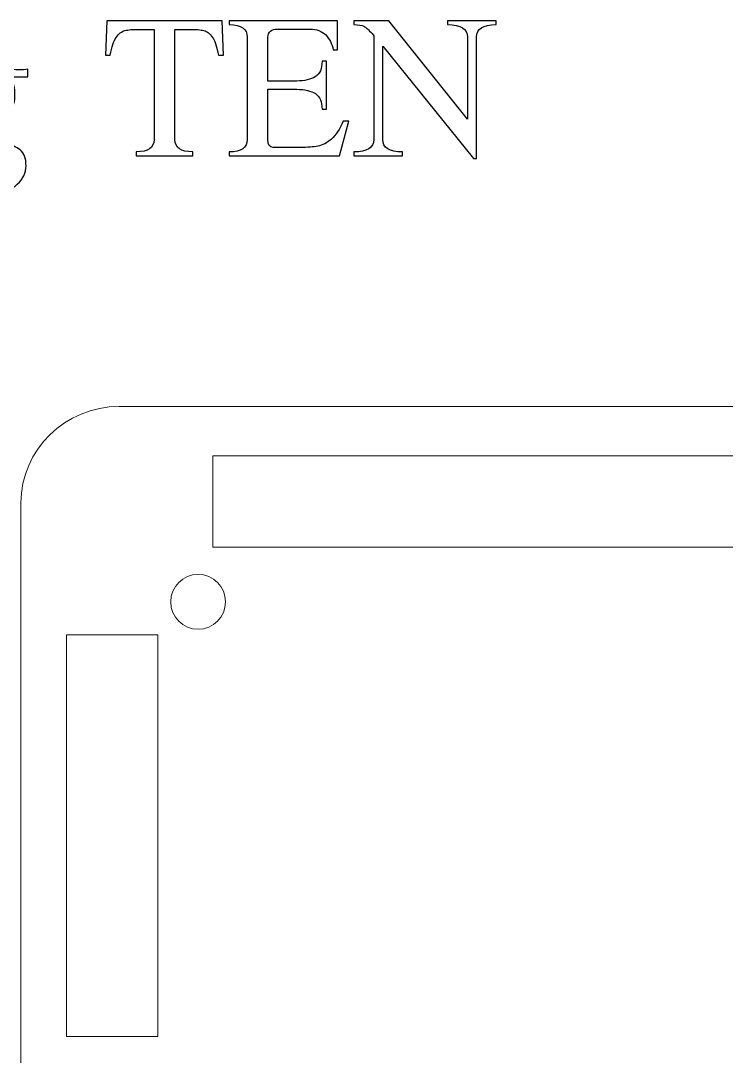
# Model space of a CAD drawing. Header units: inches. Extents: x -14.3 to 12.3, y -4.6 to 6.3.
# Drawn here: x -12.668 to -11.147, y 4.084 to 6.316 of the extents above; entities that cross this region are included whole.
import ezdxf

# ---------------------------------------------------------------- set-up
doc = ezdxf.new("R2010")
doc.units = ezdxf.units.IN
doc.header["$MEASUREMENT"] = 0
doc.layers.add('Layer 1', color=7, linetype='Continuous')

msp = doc.modelspace()

# ---------------------------------------------------------------- linework, layer by layer
at = {"layer": 'Layer 1', "lineweight": 5}
for points in [[(-12.2544, 5.1815), (-9.8134, 5.1815), (-9.8134, 5.3783), (-12.2544, 5.3783), (-12.2544, 5.1815)], [(-12.5693, 4.1264), (-12.3725, 4.1264), (-12.3725, 4.9925), (-12.5693, 4.9925), (-12.5693, 4.1264)]]:
    msp.add_lwpolyline(points, close=True, dxfattribs=at)
msp.add_ellipse((-12.2859, 5.0634), major_axis=(0, 0.0591), ratio=1, start_param=0, end_param=6.28318, dxfattribs=at)
at = {"layer": 'Layer 1'}
for points, knots in [([(-12.2973, 6.0248), (-12.2973, 6.0248), (-12.4192, 6.0248), (-12.4192, 6.0248), (-12.4192, 6.0248), (-12.4192, 6.0248), (-12.4192, 6.0335), (-12.4192, 6.0335), (-12.4192, 6.0335), (-12.3936, 6.0335), (-12.3807, 6.0423), (-12.3807, 6.0601), (-12.3807, 6.0601), (-12.3807, 6.0601), (-12.3807, 6.2975), (-12.3807, 6.2975), (-12.3807, 6.2975), (-12.3807, 6.2975), (-12.4126, 6.2975), (-12.4126, 6.2975), (-12.4126, 6.2975), (-12.4261, 6.2975), (-12.4364, 6.2966), (-12.4436, 6.2948), (-12.4436, 6.2948), (-12.4507, 6.293), (-12.4569, 6.2881), (-12.4623, 6.2802), (-12.4623, 6.2802), (-12.4677, 6.2725), (-12.472, 6.2595), (-12.4754, 6.2415), (-12.4754, 6.2415), (-12.4754, 6.2415), (-12.4853, 6.2415), (-12.4853, 6.2415), (-12.4853, 6.2415), (-12.4853, 6.2415), (-12.4828, 6.3161), (-12.4828, 6.3161), (-12.4828, 6.3161), (-12.4828, 6.3161), (-12.2341, 6.3161), (-12.2341, 6.3161), (-12.2341, 6.3161), (-12.2341, 6.3161), (-12.2313, 6.2415), (-12.2313, 6.2415), (-12.2313, 6.2415), (-12.2313, 6.2415), (-12.242, 6.2415), (-12.242, 6.2415), (-12.242, 6.2415), (-12.245, 6.2591), (-12.2491, 6.272), (-12.2546, 6.28), (-12.2546, 6.28), (-12.26, 6.2881), (-12.2663, 6.293), (-12.2736, 6.2948), (-12.2736, 6.2948), (-12.2808, 6.2966), (-12.2911, 6.2975), (-12.3047, 6.2975), (-12.3047, 6.2975), (-12.3047, 6.2975), (-12.3359, 6.2975), (-12.3359, 6.2975), (-12.3359, 6.2975), (-12.3359, 6.2975), (-12.3359, 6.0601), (-12.3359, 6.0601), (-12.3359, 6.0601), (-12.3359, 6.0423), (-12.323, 6.0335), (-12.2973, 6.0335), (-12.2973, 6.0335), (-12.2973, 6.0335), (-12.2973, 6.0248), (-12.2973, 6.0248)], [0, 0, 0, 0, 0.05, 0.05, 0.05, 0.05, 0.1, 0.1, 0.1, 0.1, 0.15, 0.15, 0.15, 0.15, 0.2, 0.2, 0.2, 0.2, 0.25, 0.25, 0.25, 0.25, 0.3, 0.3, 0.3, 0.3, 0.35, 0.35, 0.35, 0.35, 0.4, 0.4, 0.4, 0.4, 0.45, 0.45, 0.45, 0.45, 0.5, 0.5, 0.5, 0.5, 0.55, 0.55, 0.55, 0.55, 0.6, 0.6, 0.6, 0.6, 0.65, 0.65, 0.65, 0.65, 0.7, 0.7, 0.7, 0.7, 0.75, 0.75, 0.75, 0.75, 0.8, 0.8, 0.8, 0.8, 0.85, 0.85, 0.85, 0.85, 0.9, 0.9, 0.9, 0.9, 0.95, 0.95, 0.95, 0.95, 1, 1, 1, 1]), ([(-12.2187, 6.0248), (-12.2187, 6.0248), (-12.2187, 6.0333), (-12.2187, 6.0333), (-12.2187, 6.0333), (-12.193, 6.0333), (-12.1801, 6.0422), (-12.1801, 6.0601), (-12.1801, 6.0601), (-12.1801, 6.0601), (-12.1801, 6.2808), (-12.1801, 6.2808), (-12.1801, 6.2808), (-12.1801, 6.2987), (-12.193, 6.3076), (-12.2187, 6.3076), (-12.2187, 6.3076), (-12.2187, 6.3076), (-12.2187, 6.3161), (-12.2187, 6.3161), (-12.2187, 6.3161), (-12.2187, 6.3161), (-11.9854, 6.3161), (-11.9854, 6.3161), (-11.9854, 6.3161), (-11.9854, 6.3161), (-11.9854, 6.2536), (-11.9854, 6.2536), (-11.9854, 6.2536), (-11.9854, 6.2536), (-11.9947, 6.2536), (-11.9947, 6.2536), (-11.9947, 6.2536), (-11.9972, 6.2665), (-12.0026, 6.2771), (-12.0108, 6.2855), (-12.0108, 6.2855), (-12.0191, 6.2939), (-12.0303, 6.2981), (-12.0447, 6.2981), (-12.0447, 6.2981), (-12.0447, 6.2981), (-12.116, 6.2981), (-12.116, 6.2981), (-12.116, 6.2981), (-12.1216, 6.2981), (-12.1262, 6.2966), (-12.1299, 6.2936), (-12.1299, 6.2936), (-12.1336, 6.2906), (-12.1353, 6.2863), (-12.1353, 6.2809), (-12.1353, 6.2809), (-12.1353, 6.2809), (-12.1353, 6.1861), (-12.1353, 6.1861), (-12.1353, 6.1861), (-12.1353, 6.1861), (-12.0733, 6.1861), (-12.0733, 6.1861), (-12.0733, 6.1861), (-12.0563, 6.1861), (-12.0429, 6.1892), (-12.0332, 6.1955), (-12.0332, 6.1955), (-12.0234, 6.2016), (-12.0187, 6.2127), (-12.0187, 6.2288), (-12.0187, 6.2288), (-12.0187, 6.2288), (-12.0093, 6.2288), (-12.0093, 6.2288), (-12.0093, 6.2288), (-12.0093, 6.2288), (-12.0093, 6.1255), (-12.0093, 6.1255), (-12.0093, 6.1255), (-12.0093, 6.1255), (-12.0187, 6.1255), (-12.0187, 6.1255), (-12.0187, 6.1255), (-12.0187, 6.1415), (-12.0234, 6.1527), (-12.0331, 6.1589), (-12.0331, 6.1589), (-12.0428, 6.1651), (-12.0562, 6.1682), (-12.0733, 6.1682), (-12.0733, 6.1682), (-12.0733, 6.1682), (-12.1353, 6.1682), (-12.1353, 6.1682), (-12.1353, 6.1682), (-12.1353, 6.1682), (-12.1353, 6.06), (-12.1353, 6.06), (-12.1353, 6.06), (-12.1353, 6.0486), (-12.1316, 6.0428), (-12.1241, 6.0428), (-12.1241, 6.0428), (-12.1241, 6.0428), (-12.0653, 6.0428), (-12.0653, 6.0428), (-12.0653, 6.0428), (-12.05, 6.0428), (-12.0374, 6.0438), (-12.0277, 6.0457), (-12.0277, 6.0457), (-12.0179, 6.0477), (-12.0081, 6.0528), (-11.9986, 6.061), (-11.9986, 6.061), (-11.9889, 6.0692), (-11.9806, 6.0821), (-11.9734, 6.0995), (-11.9734, 6.0995), (-11.9734, 6.0995), (-11.9613, 6.0995), (-11.9613, 6.0995), (-11.9613, 6.0995), (-11.9613, 6.0995), (-11.9813, 6.0248), (-11.9813, 6.0248), (-11.9813, 6.0248), (-11.9813, 6.0248), (-12.2187, 6.0248), (-12.2187, 6.0248)], [0, 0, 0, 0, 0.03125, 0.03125, 0.03125, 0.03125, 0.0625, 0.0625, 0.0625, 0.0625, 0.09375, 0.09375, 0.09375, 0.09375, 0.125, 0.125, 0.125, 0.125, 0.15625, 0.15625, 0.15625, 0.15625, 0.1875, 0.1875, 0.1875, 0.1875, 0.21875, 0.21875, 0.21875, 0.21875, 0.25, 0.25, 0.25, 0.25, 0.28125, 0.28125, 0.28125, 0.28125, 0.3125, 0.3125, 0.3125, 0.3125, 0.34375, 0.34375, 0.34375, 0.34375, 0.375, 0.375, 0.375, 0.375, 0.40625, 0.40625, 0.40625, 0.40625, 0.4375, 0.4375, 0.4375, 0.4375, 0.46875, 0.46875, 0.46875, 0.46875, 0.5, 0.5, 0.5, 0.5, 0.53125, 0.53125, 0.53125, 0.53125, 0.5625, 0.5625, 0.5625, 0.5625, 0.59375, 0.59375, 0.59375, 0.59375, 0.625, 0.625, 0.625, 0.625, 0.65625, 0.65625, 0.65625, 0.65625, 0.6875, 0.6875, 0.6875, 0.6875, 0.71875, 0.71875, 0.71875, 0.71875, 0.75, 0.75, 0.75, 0.75, 0.78125, 0.78125, 0.78125, 0.78125, 0.8125, 0.8125, 0.8125, 0.8125, 0.84375, 0.84375, 0.84375, 0.84375, 0.875, 0.875, 0.875, 0.875, 0.90625, 0.90625, 0.90625, 0.90625, 0.9375, 0.9375, 0.9375, 0.9375, 0.96875, 0.96875, 0.96875, 0.96875, 1, 1, 1, 1]), ([(-11.6859, 6.0188), (-11.6859, 6.0188), (-11.6926, 6.0188), (-11.6926, 6.0188), (-11.6926, 6.0188), (-11.6926, 6.0188), (-11.8879, 6.2609), (-11.8879, 6.2609), (-11.8879, 6.2609), (-11.8879, 6.2609), (-11.8879, 6.06), (-11.8879, 6.06), (-11.8879, 6.06), (-11.8879, 6.0422), (-11.8737, 6.0333), (-11.8452, 6.0333), (-11.8452, 6.0333), (-11.8452, 6.0333), (-11.8452, 6.0248), (-11.8452, 6.0248), (-11.8452, 6.0248), (-11.8452, 6.0248), (-11.95, 6.0248), (-11.95, 6.0248), (-11.95, 6.0248), (-11.95, 6.0248), (-11.95, 6.0333), (-11.95, 6.0333), (-11.95, 6.0333), (-11.9216, 6.0333), (-11.9073, 6.0422), (-11.9073, 6.06), (-11.9073, 6.06), (-11.9073, 6.06), (-11.9073, 6.2835), (-11.9073, 6.2835), (-11.9073, 6.2835), (-11.9073, 6.2835), (-11.9108, 6.2882), (-11.9108, 6.2882), (-11.9108, 6.2882), (-11.9184, 6.2966), (-11.9244, 6.3019), (-11.9286, 6.3041), (-11.9286, 6.3041), (-11.9328, 6.3065), (-11.9399, 6.3076), (-11.95, 6.3076), (-11.95, 6.3076), (-11.95, 6.3076), (-11.95, 6.3161), (-11.95, 6.3161), (-11.95, 6.3161), (-11.95, 6.3161), (-11.8746, 6.3161), (-11.8746, 6.3161), (-11.8746, 6.3161), (-11.8746, 6.3161), (-11.7053, 6.104), (-11.7053, 6.104), (-11.7053, 6.104), (-11.7053, 6.104), (-11.7053, 6.2809), (-11.7053, 6.2809), (-11.7053, 6.2809), (-11.7053, 6.2987), (-11.7196, 6.3076), (-11.748, 6.3076), (-11.748, 6.3076), (-11.748, 6.3076), (-11.748, 6.3161), (-11.748, 6.3161), (-11.748, 6.3161), (-11.748, 6.3161), (-11.6432, 6.3161), (-11.6432, 6.3161), (-11.6432, 6.3161), (-11.6432, 6.3161), (-11.6432, 6.3076), (-11.6432, 6.3076), (-11.6432, 6.3076), (-11.6717, 6.3076), (-11.6859, 6.2987), (-11.6859, 6.2809), (-11.6859, 6.2809), (-11.6859, 6.2809), (-11.6859, 6.0188), (-11.6859, 6.0188)], [0, 0, 0, 0, 0.045455, 0.045455, 0.045455, 0.045455, 0.090909, 0.090909, 0.090909, 0.090909, 0.136364, 0.136364, 0.136364, 0.136364, 0.181818, 0.181818, 0.181818, 0.181818, 0.227273, 0.227273, 0.227273, 0.227273, 0.272727, 0.272727, 0.272727, 0.272727, 0.318182, 0.318182, 0.318182, 0.318182, 0.363636, 0.363636, 0.363636, 0.363636, 0.409091, 0.409091, 0.409091, 0.409091, 0.454545, 0.454545, 0.454545, 0.454545, 0.5, 0.5, 0.5, 0.5, 0.545455, 0.545455, 0.545455, 0.545455, 0.590909, 0.590909, 0.590909, 0.590909, 0.636364, 0.636364, 0.636364, 0.636364, 0.681818, 0.681818, 0.681818, 0.681818, 0.727273, 0.727273, 0.727273, 0.727273, 0.772727, 0.772727, 0.772727, 0.772727, 0.818182, 0.818182, 0.818182, 0.818182, 0.863636, 0.863636, 0.863636, 0.863636, 0.909091, 0.909091, 0.909091, 0.909091, 0.954545, 0.954545, 0.954545, 0.954545, 1, 1, 1, 1]), ([(-12.6526, 6.1948), (-12.6526, 6.1948), (-12.6893, 6.1948), (-12.6893, 6.1948), (-12.6893, 6.1948), (-12.6834, 6.1831), (-12.6806, 6.1705), (-12.6806, 6.1568), (-12.6806, 6.1568), (-12.6806, 6.1432), (-12.6838, 6.1315), (-12.6901, 6.1215), (-12.6901, 6.1215), (-12.6964, 6.1113), (-12.705, 6.1037), (-12.7159, 6.0982), (-12.7159, 6.0982), (-12.7268, 6.0928), (-12.7386, 6.09), (-12.7512, 6.09), (-12.7512, 6.09), (-12.7548, 6.09), (-12.759, 6.0903), (-12.7638, 6.091), (-12.7638, 6.091), (-12.7686, 6.0916), (-12.7723, 6.092), (-12.7753, 6.0922), (-12.7753, 6.0922), (-12.7798, 6.0911), (-12.7851, 6.0872), (-12.7913, 6.0805), (-12.7913, 6.0805), (-12.7976, 6.0737), (-12.8007, 6.0676), (-12.8007, 6.0621), (-12.8007, 6.0621), (-12.7967, 6.0559), (-12.7836, 6.0528), (-12.7613, 6.0528), (-12.7613, 6.0528), (-12.7301, 6.0515), (-12.7091, 6.0503), (-12.6984, 6.0492), (-12.6984, 6.0492), (-12.6877, 6.0481), (-12.6781, 6.0442), (-12.6694, 6.0375), (-12.6694, 6.0375), (-12.6609, 6.0308), (-12.6567, 6.0195), (-12.6567, 6.0035), (-12.6567, 6.0035), (-12.6567, 5.9882), (-12.663, 5.9749), (-12.6756, 5.9637), (-12.6756, 5.9637), (-12.6882, 5.9523), (-12.7036, 5.9438), (-12.7216, 5.9381), (-12.7216, 5.9381), (-12.7397, 5.9323), (-12.7562, 5.9295), (-12.7713, 5.9295), (-12.7713, 5.9295), (-12.7949, 5.9295), (-12.8134, 5.9343), (-12.827, 5.9442), (-12.827, 5.9442), (-12.8406, 5.9541), (-12.8473, 5.9643), (-12.8473, 5.9749), (-12.8473, 5.9749), (-12.8473, 5.98), (-12.8456, 5.9851), (-12.8419, 5.99), (-12.8419, 5.99), (-12.8382, 5.9949), (-12.8334, 5.9999), (-12.8274, 6.0051), (-12.8274, 6.0051), (-12.8214, 6.0103), (-12.8137, 6.0171), (-12.804, 6.0255), (-12.804, 6.0255), (-12.8196, 6.0323), (-12.8273, 6.0398), (-12.8273, 6.0481), (-12.8273, 6.0481), (-12.8273, 6.0609), (-12.8142, 6.0769), (-12.788, 6.0961), (-12.788, 6.0961), (-12.8152, 6.1083), (-12.8288, 6.1279), (-12.8288, 6.1548), (-12.8288, 6.1548), (-12.8288, 6.1765), (-12.8214, 6.1937), (-12.8067, 6.2067), (-12.8067, 6.2067), (-12.792, 6.2197), (-12.7738, 6.2261), (-12.7521, 6.2261), (-12.7521, 6.2261), (-12.7413, 6.2261), (-12.7289, 6.2235), (-12.7146, 6.2181), (-12.7146, 6.2181), (-12.7003, 6.2129), (-12.6868, 6.2102), (-12.6739, 6.2102), (-12.6739, 6.2102), (-12.665, 6.2102), (-12.6579, 6.2107), (-12.6526, 6.2116), (-12.6526, 6.2116), (-12.6526, 6.2116), (-12.6526, 6.1948), (-12.6526, 6.1948)], [0, 0, 0, 0, 0.033333, 0.033333, 0.033333, 0.033333, 0.066667, 0.066667, 0.066667, 0.066667, 0.1, 0.1, 0.1, 0.1, 0.133333, 0.133333, 0.133333, 0.133333, 0.166667, 0.166667, 0.166667, 0.166667, 0.2, 0.2, 0.2, 0.2, 0.233333, 0.233333, 0.233333, 0.233333, 0.266667, 0.266667, 0.266667, 0.266667, 0.3, 0.3, 0.3, 0.3, 0.333333, 0.333333, 0.333333, 0.333333, 0.366667, 0.366667, 0.366667, 0.366667, 0.4, 0.4, 0.4, 0.4, 0.433333, 0.433333, 0.433333, 0.433333, 0.466667, 0.466667, 0.466667, 0.466667, 0.5, 0.5, 0.5, 0.5, 0.533333, 0.533333, 0.533333, 0.533333, 0.566667, 0.566667, 0.566667, 0.566667, 0.6, 0.6, 0.6, 0.6, 0.633333, 0.633333, 0.633333, 0.633333, 0.666667, 0.666667, 0.666667, 0.666667, 0.7, 0.7, 0.7, 0.7, 0.733333, 0.733333, 0.733333, 0.733333, 0.766667, 0.766667, 0.766667, 0.766667, 0.8, 0.8, 0.8, 0.8, 0.833333, 0.833333, 0.833333, 0.833333, 0.866667, 0.866667, 0.866667, 0.866667, 0.9, 0.9, 0.9, 0.9, 0.933333, 0.933333, 0.933333, 0.933333, 0.966667, 0.966667, 0.966667, 0.966667, 1, 1, 1, 1])]:
    msp.add_open_spline(points, degree=3, knots=knots, dxfattribs=at)
at = {"layer": 'Layer 1', "lineweight": 5}
msp.add_open_spline([(-12.456, 5.4846), (-12.456, 5.4846), (12.0418, 5.4846), (12.0418, 5.4846), (12.0418, 5.4846), (12.1582, 5.4846), (12.2535, 5.3911), (12.2535, 5.2768), (12.2535, 5.2768), (12.2535, 5.2768), (12.2535, 2.2673), (12.2535, 2.2673), (12.2535, 2.2673), (12.2535, 2.1529), (12.1582, 2.0594), (12.0418, 2.0594), (12.0418, 2.0594), (12.0418, 2.0594), (-12.456, 2.0594), (-12.456, 2.0594), (-12.456, 2.0594), (-12.5725, 2.0594), (-12.6677, 2.1529), (-12.6677, 2.2673), (-12.6677, 2.2673), (-12.6677, 2.2673), (-12.6677, 5.2768), (-12.6677, 5.2768), (-12.6677, 5.2768), (-12.6677, 5.3911), (-12.5725, 5.4846), (-12.456, 5.4846)], degree=3, knots=[0, 0, 0, 0, 0.125, 0.125, 0.125, 0.125, 0.25, 0.25, 0.25, 0.25, 0.375, 0.375, 0.375, 0.375, 0.5, 0.5, 0.5, 0.5, 0.625, 0.625, 0.625, 0.625, 0.75, 0.75, 0.75, 0.75, 0.875, 0.875, 0.875, 0.875, 1, 1, 1, 1], dxfattribs=at)

doc.saveas('drawing.dxf')
